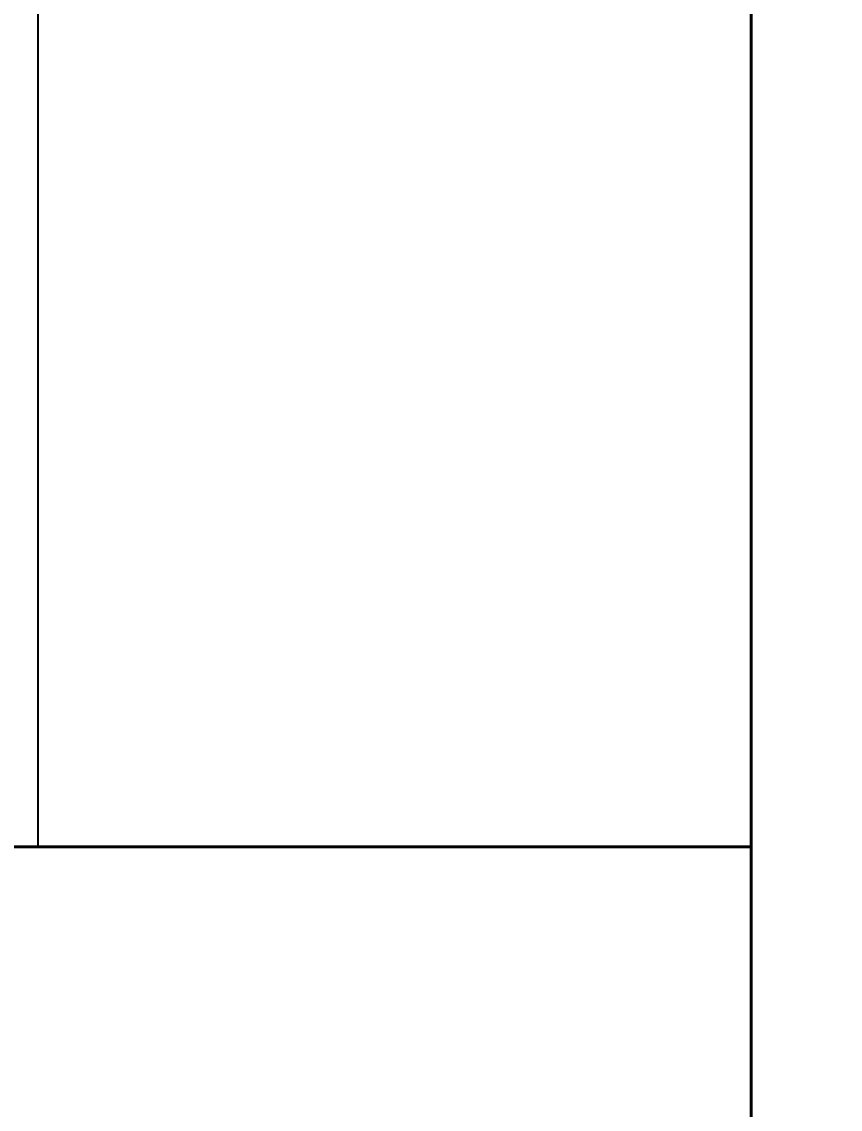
# Model space of a CAD drawing. Header units: millimetres. Extents: x 6750 to 121550, y -28210 to 66060.
# Drawn here: x 34374.8 to 34458.3, y 57642.3 to 57753.2 of the extents above; entities that cross this region are included whole.
import ezdxf

# ---------------------------------------------------------------- set-up
doc = ezdxf.new("R2010")
doc.units = ezdxf.units.MM
doc.linetypes.add('SLD-Solid', pattern=[0])
doc.layers.add('DN.1. NET LIEN MANH', color=7, linetype='Continuous', lineweight=40)
doc.styles.add('style1', font='times.ttf', dxfattribs={"height": 50})
doc.dimstyles.new('Dim-1', dxfattribs={"dimtxt": 50, "dimasz": 1, "dimexe": 0.2, "dimexo": 0.625, "dimtad": 1, "dimdec": 0, "dimtxsty": 'style1', "dimcen": 2.5, "dimclrd": 256, "dimazin": 3, "dimtfac": 1, "dimtdec": 0, "dimtix": 1, "dimtmove": 2, "dimatfit": 2, "dimarcsym": 0})

# ---------------------------------------------------------------- blocks, each defined once
blk = doc.blocks.new('A$C039E768D')
at = {"color": 7, "linetype": 'SLD-Solid', "lineweight": 25}
blk.add_open_spline([(-8.1, 55.124), (-8.1, 53.3), (-8.1, 44.949), (-8.1, 32.002), (-8.1, 20.675), (-8.1, 15.891), (-8.1, 15.7)], degree=3, knots=[0.1279226, 0.1279226, 0.1279226, 0.1279226, 0.1666156, 0.3049644, 0.4020326, 0.4060597, 0.4060597, 0.4060597, 0.4060597], dxfattribs=at)
at = {"layer": 'DN.1. NET LIEN MANH'}
for points in [[(0, 73.2), (0, 0)], [(-15, 15.7), (0, 15.7)]]:
    blk.add_lwpolyline(points, dxfattribs=at)
blk = doc.blocks.new('A$C00790B90')
at = {"layer": 'DN.1. NET LIEN MANH'}
blk.add_lwpolyline([(0, 115), (0, 0), (15, 0), (15, 115)], close=True, dxfattribs=at)
blk.add_blockref('A$C039E768D', (15, 41.8), dxfattribs=at)
blk = doc.blocks.new('*D139')
at = {"color": 0, "lineweight": -2, "transparency": 16777216}
for p, q in [((34449.24, 58185.47), (34822.76, 58185.47)), ((34449.24, 57152.62), (34822.76, 57152.62))]:
    blk.add_line(p, q, dxfattribs=at)
at = {"lineweight": -2, "transparency": 16777216}
blk.add_line((34822.56, 58184.47), (34822.56, 57153.62), dxfattribs=at)
at = {"transparency": 16777216}
for points in [[(34822.39, 58184.47), (34822.73, 58184.47), (34822.56, 58185.47)], [(34822.39, 57153.62), (34822.73, 57153.62), (34822.56, 57152.62)]]:
    blk.add_solid(points, dxfattribs=at)
at = {"layer": 'Defpoints', "color": 0, "transparency": 16777216}
for p in [(34449.18, 58185.47), (34449.18, 57152.62), (34822.56, 57152.62)]:
    blk.add_point(p, dxfattribs=at)
at = {"color": 0, "transparency": 16777216, "insert": (34797.04, 57669.05), "char_height": 50, "attachment_point": 5, "rotation": 90, "style": 'style1'}
blk.add_mtext('1033', dxfattribs=at)

msp = doc.modelspace()

# ---------------------------------------------------------------- block references
at = {"layer": 'DN.1. NET LIEN MANH', "xscale": 8.981300112304329, "yscale": 8.981300112304329, "zscale": 8.981300112304329}
msp.add_blockref('A$C00790B90', (34314.458, 57152.624), dxfattribs=at)

# ---------------------------------------------------------------- dimensions: what is measured, and where the dimension line sits
dim = msp.add_linear_dim(base=(34822.559, 57152.624), p1=(34449.177, 58185.473), p2=(34449.177, 57152.624), angle=90, dimstyle='Dim-1')
dim.commit()
dim.dimension.update_dxf_attribs({"geometry": '*D139', "text_midpoint": (34797.037, 57669.048)})

doc.saveas('drawing.dxf')
